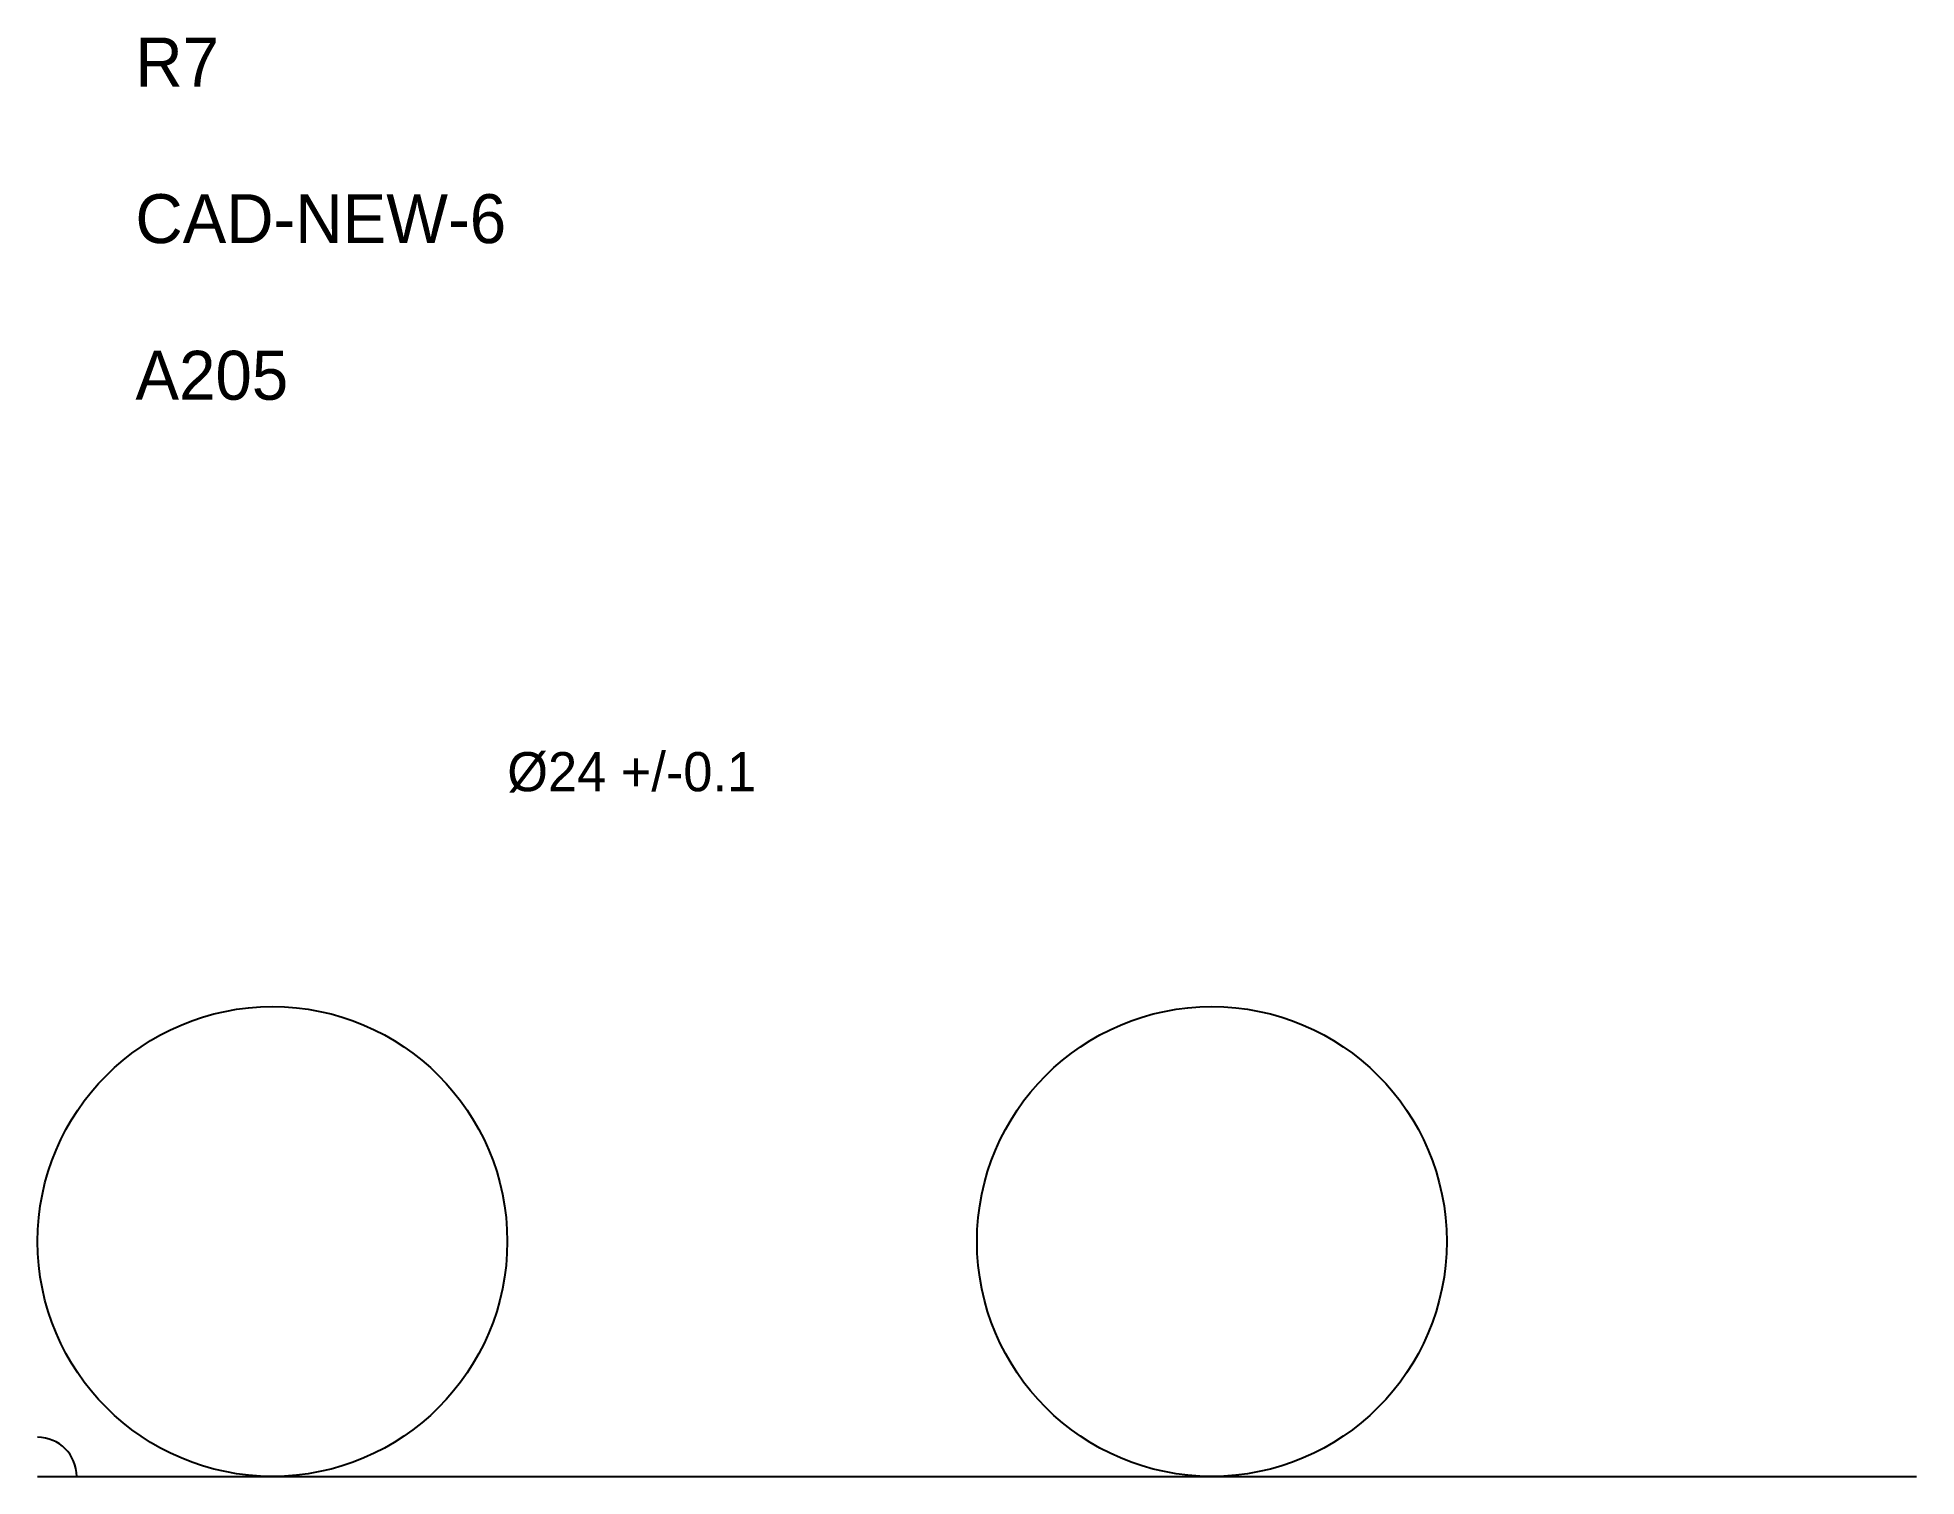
# Model space of a CAD drawing. Header units: millimetres. Extents: x 10 to 106, y 0 to 73.5.
import ezdxf

# ---------------------------------------------------------------- set-up
doc = ezdxf.new("R2010")
doc.units = ezdxf.units.MM
for name, color, linetype in [('DM_DIAMETER', 7, 'Continuous'), ('DM_DRAWING_ID', 7, 'Continuous'), ('DM_PART_ID', 7, 'Continuous'), ('DM_REVISION', 7, 'Continuous'), ('GEOMETRY', 7, 'Continuous')]:
    doc.layers.add(name, color=color, linetype=linetype)

msp = doc.modelspace()

# ---------------------------------------------------------------- linework, layer by layer
msp.add_arc((10, 0), 2, 0, 90)
at = {"layer": 'GEOMETRY'}
msp.add_line((10, 0), (106, 0), dxfattribs=at)
for centre in [(22, 12), (70, 12)]:
    msp.add_circle(centre, 12, dxfattribs=at)

# ---------------------------------------------------------------- texts
at = {"layer": 'DM_DIAMETER'}
msp.add_text('%%c24 +/-0.1', height=2, dxfattribs=at).set_placement((34, 35))
at = {"layer": 'DM_DRAWING_ID'}
msp.add_text('CAD-NEW-6', height=2.5, dxfattribs=at).set_placement((15, 63))
at = {"layer": 'DM_PART_ID'}
msp.add_text('A205', height=2.5, dxfattribs=at).set_placement((15, 55))
at = {"layer": 'DM_REVISION'}
msp.add_text('R7', height=2.5, dxfattribs=at).set_placement((15, 71))

doc.saveas('drawing.dxf')
